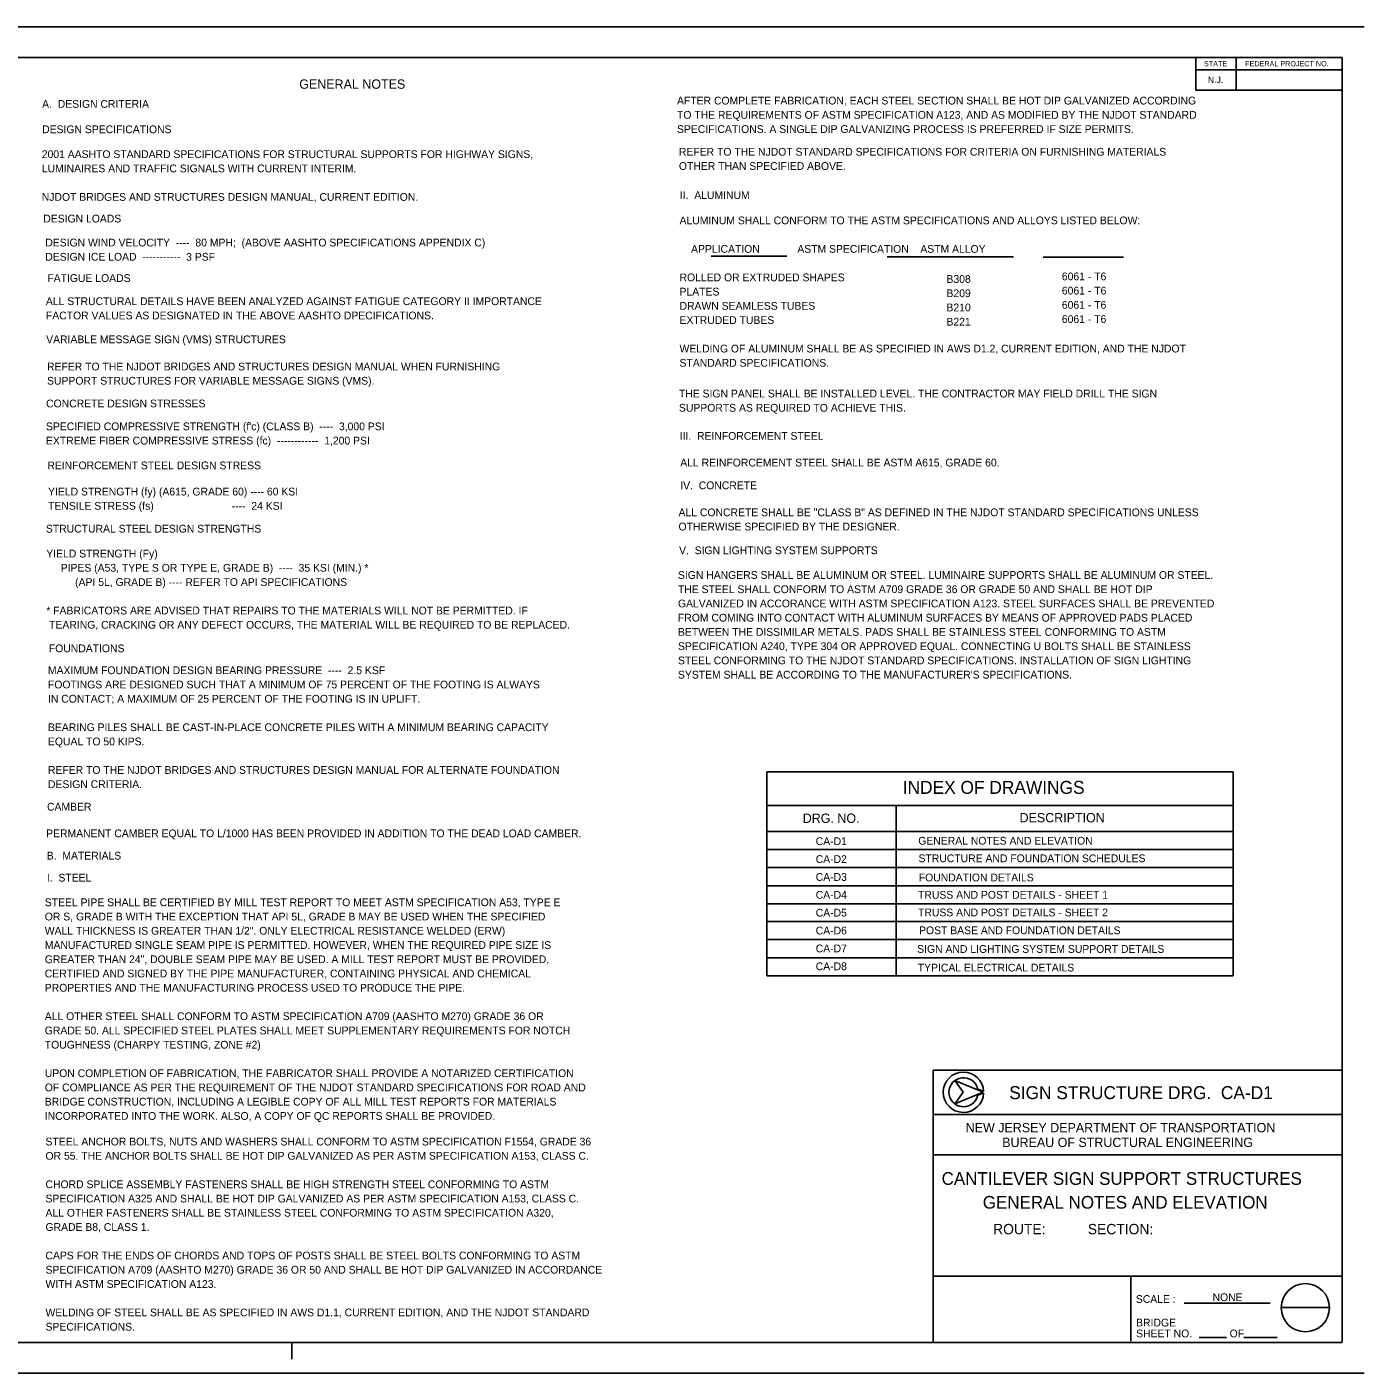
# Model space of a CAD drawing. Extents: x -3 to 26050223, y 0 to 12035012.
# Drawn here: x 25.87 to 68.89, y 0 to 43.33 of the extents above; entities that cross this region are included whole.
import ezdxf

# ---------------------------------------------------------------- set-up
doc = ezdxf.new("R2010")
doc.units = 0
for name, color, linetype in [('1', 7, 'Continuous'), ('2', 7, 'Continuous'), ('39', 7, 'Continuous')]:
    doc.layers.add(name, color=color, linetype=linetype)

msp = doc.modelspace()

# ---------------------------------------------------------------- linework, layer by layer
at = {"layer": '1'}
for p, q in [((68.892, 43.325), (0, 43.325)), ((68.183, 42.342), (3.6, 42.342)), ((68.183, 1.017), (68.183, 42.342)), ((47.883, 35.951), (50.325, 35.951)), ((53.552, 35.921), (57.611, 35.921)), ((58.565, 35.911), (61.156, 35.911)), ((49.675, 19.35), (49.675, 12.783)), ((49.675, 19.35), (64.675, 19.35)), ((64.675, 19.35), (64.675, 12.783)), ((49.675, 18.267), (64.675, 18.267)), ((53.842, 18.267), (53.842, 12.783)), ((49.675, 17.433), (64.675, 17.433)), ((49.675, 16.85), (64.675, 16.85)), ((49.675, 16.267), (64.675, 16.267)), ((49.675, 15.683), (64.675, 15.683)), ((49.675, 15.1), (64.675, 15.1)), ((49.675, 14.533), (64.675, 14.533)), ((49.675, 13.95), (64.675, 13.95)), ((49.675, 13.367), (64.675, 13.367)), ((49.675, 12.783), (64.675, 12.783)), ((56.633, 9.042), (55.725, 9.417)), ((55.725, 9.417), (56.633, 9.042)), ((56.633, 9.042), (55.725, 9.417)), ((55.725, 9.417), (55.992, 9.042)), ((56.633, 9.042), (55.725, 9.417)), ((55.725, 9.417), (55.992, 9.042)), ((56.458, 9.15), (56.45, 9.15)), ((56.65, 9.067), (56.458, 9.15)), ((55.992, 9.042), (55.725, 8.667)), ((55.725, 8.667), (56.633, 9.042)), ((55.992, 9.042), (55.725, 8.667)), ((55.725, 8.667), (56.633, 9.042)), ((56.458, 8.933), (56.65, 9.017)), ((3.6, 0.983), (68.183, 0.983)), ((34.392, 0.45), (34.392, 0.983)), ((63.583, 1.15), (64.467, 1.15)), ((65.025, 1.15), (66.092, 1.15)), ((68.892, 0), (0, 0))]:
    msp.add_line(p, q, dxfattribs=at)
msp.add_circle((37.73, 39.262), 0.000000000466, dxfattribs=at)
for radius, start, end in [(0.65, 2.2139, 357.7861), (0.467, 13.6941, 346.3059)]:
    msp.add_arc((56.003, 9.038), radius, start, end, dxfattribs=at)
at = {"layer": '39'}
for p, q in [((63.475, 42.342), (63.475, 41.292)), ((64.775, 42.342), (64.775, 41.292)), ((68.183, 41.942), (63.475, 41.942)), ((68.183, 41.292), (63.475, 41.292)), ((55.033, 1), (55.033, 9.75)), ((55.033, 9.75), (68.183, 9.75)), ((68.183, 9.75), (68.183, 1)), ((56.633, 9.042), (55.725, 9.417)), ((55.725, 9.417), (55.992, 9.042)), ((55.992, 9.042), (55.725, 8.667)), ((55.725, 8.667), (56.633, 9.042)), ((55.033, 8.325), (68.183, 8.325)), ((55.033, 7.025), (68.183, 7.025)), ((55.033, 3.117), (68.183, 3.117)), ((61.383, 3.117), (68.183, 3.117)), ((61.383, 1.025), (61.383, 3.117)), ((61.383, 1.025), (61.383, 3.117)), ((61.383, 3.117), (68.183, 3.117)), ((63.108, 2.25), (65.875, 2.25)), ((67.775, 2.108), (66.225, 2.108))]:
    msp.add_line(p, q, dxfattribs=at)
msp.add_circle((67.003, 2.104), 0.775, dxfattribs=at)

# ---------------------------------------------------------------- texts
at = {"layer": '1'}
for s, height, p in [('GENERAL NOTES', 0.3, (34.635, 41.335)), ('A.  DESIGN CRITERIA', 0.25, (26.363, 40.722)), ('AFTER COMPLETE FABRICATION, EACH STEEL SECTION SHALL BE HOT DIP GALVANIZED ACCORDING', 0.25, (46.788, 40.829)), ('TO THE REQUIREMENTS OF ASTM SPECIFICATION A123, AND AS MODIFIED BY THE NJDOT STANDARD ', 0.25, (46.788, 40.37)), ('DESIGN SPECIFICATIONS', 0.25, (26.363, 39.905)), ('SPECIFICATIONS. A SINGLE DIP GALVANIZING PROCESS IS PREFERRED IF SIZE PERMITS.', 0.25, (46.788, 39.912)), ('2001 AASHTO STANDARD SPECIFICATIONS FOR STRUCTURAL SUPPORTS FOR HIGHWAY SIGNS,', 0.25, (26.351, 39.104)), ('LUMINAIRES AND TRAFFIC SIGNALS WITH CURRENT INTERIM.', 0.25, (26.351, 38.646)), ('NJDOT BRIDGES AND STRUCTURES DESIGN MANUAL, CURRENT EDITION.', 0.25, (26.351, 37.729)), ('II.  ALUMINUM', 0.25, (46.878, 37.787)), ('DESIGN LOADS', 0.25, (26.4, 37.031)), ('ALUMINUM SHALL CONFORM TO THE ASTM SPECIFICATIONS AND ALLOYS LISTED BELOW:', 0.25, (46.869, 36.973)), ('DESIGN WIND VELOCITY  ----  80 MPH;  (ABOVE AASHTO SPECIFICATIONS APPENDIX C)', 0.25, (26.464, 36.26)), ('DESIGN ICE LOAD  -----------  3 PSF', 0.25, (26.464, 35.802)), ('    APPLICATION             ASTM SPECIFICATION    ASTM ALLOY', 0.25, (46.869, 36.056)), ('FATIGUE LOADS', 0.25, (26.531, 35.117)), ('ROLLED OR EXTRUDED SHAPES                ', 0.25, (46.869, 35.139)), ('PLATES                                      ', 0.25, (46.869, 34.681)), ('ALL STRUCTURAL DETAILS HAVE BEEN ANALYZED AGAINST FATIGUE CATEGORY II IMPORTANCE', 0.25, (26.484, 34.372)), ('DRAWN SEAMLESS TUBES                    ', 0.25, (46.869, 34.223)), ('FACTOR VALUES AS DESIGNATED IN THE ABOVE AASHTO DPECIFICATIONS.', 0.25, (26.484, 33.913)), ('EXTRUDED TUBES                                    ', 0.25, (46.869, 33.764)), ('VARIABLE MESSAGE SIGN (VMS) STRUCTURES', 0.25, (26.492, 33.145)), ('WELDING OF ALUMINUM SHALL BE AS SPECIFIED IN AWS D1.2, CURRENT EDITION, AND THE NJDOT ', 0.25, (46.869, 32.848)), ('REFER TO THE NJDOT BRIDGES AND STRUCTURES DESIGN MANUAL WHEN FURNISHING ', 0.25, (26.521, 32.27)), ('STANDARD SPECIFICATIONS.', 0.25, (46.869, 32.389)), ('SUPPORT STRUCTURES FOR VARIABLE MESSAGE SIGNS (VMS).', 0.25, (26.521, 31.812)), ('THE SIGN PANEL SHALL BE INSTALLED LEVEL. THE CONTRACTOR MAY FIELD DRILL THE SIGN', 0.25, (46.85, 31.4)), ('CONCRETE DESIGN STRESSES', 0.25, (26.49, 31.081)), ('SUPPORTS AS REQUIRED TO ACHIEVE THIS.', 0.25, (46.85, 30.942)), ("SPECIFIED COMPRESSIVE STRENGTH (f'c) (CLASS B)  ----  3,000 PSI", 0.25, (26.486, 30.344)), ('EXTREME FIBER COMPRESSIVE STRESS (fc)  ------------  1,200 PSI', 0.25, (26.486, 29.886)), ('III.  REINFORCEMENT STEEL', 0.25, (46.875, 30.038)), ('REINFORCEMENT STEEL DESIGN STRESS', 0.25, (26.531, 29.088)), ('ALL REINFORCEMENT STEEL SHALL BE ASTM A615, GRADE 60.', 0.25, (46.892, 29.179)), ('IV.  CONCRETE', 0.25, (46.892, 28.446)), ('YIELD STRENGTH (fy) (A615, GRADE 60) ---- 60 KSI', 0.25, (26.554, 28.245)), ('TENSILE STRESS (fs)                           ----  24 KSI', 0.25, (26.554, 27.786)), ('ALL CONCRETE SHALL BE "CLASS B" AS DEFINED IN THE NJDOT STANDARD SPECIFICATIONS UNLESS ', 0.25, (46.837, 27.577)), ('STRUCTURAL STEEL DESIGN STRENGTHS', 0.25, (26.484, 27.051)), ('OTHERWISE SPECIFIED BY THE DESIGNER.', 0.25, (46.837, 27.119)), ('YIELD STRENGTH (Fy)', 0.25, (26.495, 26.25)), ('V.  SIGN LIGHTING SYSTEM SUPPORTS', 0.25, (46.854, 26.355)), ('     PIPES (A53, TYPE S OR TYPE E, GRADE B)  ----  35 KSI (MIN.) *', 0.25, (26.495, 25.792)), ('          (API 5L, GRADE B) ---- REFER TO API SPECIFICATIONS', 0.25, (26.495, 25.333)), ('SIGN HANGERS SHALL BE ALUMINUM OR STEEL. LUMINAIRE SUPPORTS SHALL BE ALUMINUM OR STEEL. ', 0.25, (46.818, 25.561)), ('THE STEEL SHALL CONFORM TO ASTM A709 GRADE 36 OR GRADE 50 AND SHALL BE HOT DIP ', 0.25, (46.818, 25.103)), ('GALVANIZED IN ACCORANCE WITH ASTM SPECIFICATION A123. STEEL SURFACES SHALL BE PREVENTED ', 0.25, (46.818, 24.644)), ('* FABRICATORS ARE ADVISED THAT REPAIRS TO THE MATERIALS WILL NOT BE PERMITTED. IF ', 0.25, (26.495, 24.417)), ('FROM COMING INTO CONTACT WITH ALUMINUM SURFACES BY MEANS OF APPROVED PADS PLACED ', 0.25, (46.818, 24.186)), (' TEARING, CRACKING OR ANY DEFECT OCCURS, THE MATERIAL WILL BE REQUIRED TO BE REPLACED.', 0.25, (26.495, 23.958)), ('BETWEEN THE DISSIMILAR METALS. PADS SHALL BE STAINLESS STEEL CONFORMING TO ASTM ', 0.25, (46.818, 23.728)), ('FOUNDATIONS', 0.25, (26.577, 23.199)), ('SPECIFICATION A240, TYPE 304 OR APPROVED EQUAL. CONNECTING U BOLTS SHALL BE STAINLESS ', 0.25, (46.818, 23.269)), ('STEEL CONFORMING TO THE NJDOT STANDARD SPECIFICATIONS. INSTALLATION OF SIGN LIGHTING ', 0.25, (46.818, 22.811)), ('MAXIMUM FOUNDATION DESIGN BEARING PRESSURE  ----  2.5 KSF', 0.25, (26.55, 22.495)), ("SYSTEM SHALL BE ACCORDING TO THE MANUFACTURER'S SPECIFICATIONS.  ", 0.25, (46.818, 22.353)), ('FOOTINGS ARE DESIGNED SUCH THAT A MINIMUM OF 75 PERCENT OF THE FOOTING IS ALWAYS', 0.25, (26.55, 22.036)), ('IN CONTACT; A MAXIMUM OF 25 PERCENT OF THE FOOTING IS IN UPLIFT.', 0.25, (26.55, 21.578)), ('BEARING PILES SHALL BE CAST-IN-PLACE CONCRETE PILES WITH A MINIMUM BEARING CAPACITY', 0.25, (26.55, 20.661)), ('EQUAL TO 50 KIPS.', 0.25, (26.55, 20.203)), ('REFER TO THE NJDOT BRIDGES AND STRUCTURES DESIGN MANUAL FOR ALTERNATE FOUNDATION ', 0.25, (26.55, 19.286)), ('DESIGN CRITERIA.', 0.25, (26.55, 18.828)), ('CAMBER', 0.25, (26.519, 18.103)), ('PERMANENT CAMBER EQUAL TO L/1000 HAS BEEN PROVIDED IN ADDITION TO THE DEAD LOAD CAMBER.', 0.25, (26.492, 17.245)), ('CA-D1', 0.25, (51.25, 16.992)), ('B.  MATERIALS', 0.25, (26.511, 16.527)), ('CA-D2', 0.25, (51.25, 16.417)), ('I.  STEEL', 0.25, (26.515, 15.819)), ('CA-D3', 0.25, (51.25, 15.842)), ('STEEL PIPE SHALL BE CERTIFIED BY MILL TEST REPORT TO MEET ASTM SPECIFICATION A53, TYPE E', 0.25, (26.448, 15.026)), ('CA-D4', 0.25, (51.25, 15.267)), ('OR S, GRADE B WITH THE EXCEPTION THAT API 5L, GRADE B MAY BE USED WHEN THE SPECIFIED', 0.25, (26.448, 14.568)), ('CA-D5', 0.25, (51.25, 14.692)), ('WALL THICKNESS IS GREATER THAN 1/2". ONLY ELECTRICAL RESISTANCE WELDED (ERW)', 0.25, (26.448, 14.11)), ('CA-D6', 0.25, (51.25, 14.117)), ('MANUFACTURED SINGLE SEAM PIPE IS PERMITTED. HOWEVER, WHEN THE REQUIRED PIPE SIZE IS', 0.25, (26.448, 13.651)), ('GREATER THAN 24", DOUBLE SEAM PIPE MAY BE USED. A MILL TEST REPORT MUST BE PROVIDED,', 0.25, (26.448, 13.193)), ('CA-D7', 0.25, (51.25, 13.542)), ('CA-D8', 0.25, (51.25, 12.967)), ('CERTIFIED AND SIGNED BY THE PIPE MANUFACTURER, CONTAINING PHYSICAL AND CHEMICAL', 0.25, (26.448, 12.735)), ('PROPERTIES AND THE MANUFACTURING PROCESS USED TO PRODUCE THE PIPE.', 0.25, (26.448, 12.276)), ('ALL OTHER STEEL SHALL CONFORM TO ASTM SPECIFICATION A709 (AASHTO M270) GRADE 36 OR', 0.25, (26.448, 11.36)), ('GRADE 50. ALL SPECIFIED STEEL PLATES SHALL MEET SUPPLEMENTARY REQUIREMENTS FOR NOTCH ', 0.25, (26.448, 10.901)), ('TOUGHNESS (CHARPY TESTING, ZONE #2)', 0.25, (26.448, 10.443)), ('UPON COMPLETION OF FABRICATION, THE FABRICATOR SHALL PROVIDE A NOTARIZED CERTIFICATION ', 0.25, (26.448, 9.526)), ('OF COMPLIANCE AS PER THE REQUIREMENT OF THE NJDOT STANDARD SPECIFICATIONS FOR ROAD AND', 0.25, (26.448, 9.068)), ('BRIDGE CONSTRUCTION, INCLUDING A LEGIBLE COPY OF ALL MILL TEST REPORTS FOR MATERIALS ', 0.25, (26.448, 8.61)), ('INCORPORATED INTO THE WORK. ALSO, A COPY OF QC REPORTS SHALL BE PROVIDED.', 0.25, (26.448, 8.151)), ('STEEL ANCHOR BOLTS, NUTS AND WASHERS SHALL CONFORM TO ASTM SPECIFICATION F1554, GRADE 36', 0.25, (26.471, 7.326)), ('OR 55. THE ANCHOR BOLTS SHALL BE HOT DIP GALVANIZED AS PER ASTM SPECIFICATION A153, CLASS C.', 0.25, (26.471, 6.867)), ('CHORD SPLICE ASSEMBLY FASTENERS SHALL BE HIGH STRENGTH STEEL CONFORMING TO ASTM', 0.25, (26.471, 5.951)), ('SPECIFICATION A325 AND SHALL BE HOT DIP GALVANIZED AS PER ASTM SPECIFICATION A153, CLASS C.', 0.25, (26.471, 5.492)), ('ALL OTHER FASTENERS SHALL BE STAINLESS STEEL CONFORMING TO ASTM SPECIFICATION A320,', 0.25, (26.471, 5.034)), ('GRADE B8, CLASS 1.', 0.25, (26.471, 4.576)), ('CAPS FOR THE ENDS OF CHORDS AND TOPS OF POSTS SHALL BE STEEL BOLTS CONFORMING TO ASTM', 0.25, (26.471, 3.659)), ('SPECIFICATION A709 (AASHTO M270) GRADE 36 OR 50 AND SHALL BE HOT DIP GALVANIZED IN ACCORDANCE  ', 0.25, (26.471, 3.201)), ('WITH ASTM SPECIFICATION A123.', 0.25, (26.471, 2.742)), ('WELDING OF STEEL SHALL BE AS SPECIFIED IN AWS D1.1, CURRENT EDITION, AND THE NJDOT STANDARD', 0.25, (26.471, 1.826)), ('SPECIFICATIONS. ', 0.25, (26.471, 1.367))]:
    msp.add_text(s, height=height, dxfattribs=at).set_placement(p)
at = {"layer": '2'}
for s, height, p in [('INDEX OF DRAWINGS', 0.41665, (54.05, 18.642)), ('DRG. NO.', 0.3, (50.833, 17.708)), ('DESCRIPTION', 0.3, (57.808, 17.725)), ('GENERAL NOTES AND ELEVATION', 0.25, (54.55, 17.008)), ('STRUCTURE AND FOUNDATION SCHEDULES', 0.25, (54.558, 16.442)), ('FOUNDATION DETAILS', 0.25, (54.567, 15.825)), ('TRUSS AND POST DETAILS - SHEET 1', 0.25, (54.542, 15.267)), ('TRUSS AND POST DETAILS - SHEET 2', 0.25, (54.542, 14.7)), ('POST BASE AND FOUNDATION DETAILS', 0.25, (54.575, 14.125)), ('SIGN AND LIGHTING SYSTEM SUPPORT DETAILS', 0.25, (54.515, 13.525)), ('TYPICAL ELECTRICAL DETAILS', 0.25, (54.533, 12.925)), ('CANTILEVER SIGN SUPPORT STRUCTURES', 0.40835, (55.3, 6.058)), ('GENERAL NOTES AND ELEVATION', 0.40835, (56.625, 5.292))]:
    msp.add_text(s, height=height, dxfattribs=at).set_placement(p)
at = {"layer": '39'}
for s, height, p in [('STATE', 0.1675, (63.742, 42.058)), ('FEDERAL PROJECT NO.', 0.1675, (65.067, 42.058)), ('N.J.', 0.2094, (63.867, 41.517)), ('REFER TO THE NJDOT STANDARD SPECIFICATIONS FOR CRITERIA ON FURNISHING MATERIALS ', 0.25, (46.849, 39.182)), ('OTHER THAN SPECIFIED ABOVE.  ', 0.25, (46.849, 38.724)), ('B308', 0.25, (55.457, 35.087)), ('6061 - T6', 0.25, (59.169, 35.171)), ('B209', 0.25, (55.457, 34.629)), ('6061 - T6', 0.25, (59.169, 34.712)), ('B210', 0.25, (55.457, 34.171)), ('6061 - T6', 0.25, (59.169, 34.254)), ('B221', 0.25, (55.457, 33.712)), ('6061 - T6', 0.25, (59.169, 33.796)), ('SIGN STRUCTURE DRG.  CA-D1', 0.41665, (57.475, 8.817)), ('NEW JERSEY DEPARTMENT OF TRANSPORTATION', 0.29995, (56.075, 7.75)), ('BUREAU OF STRUCTURAL ENGINEERING', 0.3, (57.25, 7.275)), ('ROUTE:           SECTION:', 0.33335, (56.958, 4.467)), ('SCALE :', 0.25, (61.55, 2.258)), ('SCALE :', 0.25, (61.55, 2.258)), ('SCALE :', 0.25, (61.55, 2.258)), ('NONE', 0.25, (64.017, 2.317)), ('BRIDGE', 0.25, (61.558, 1.5)), ('BRIDGE', 0.25, (61.558, 1.5)), ('BRIDGE', 0.25, (61.558, 1.5)), ('SHEET NO.', 0.25, (61.558, 1.15)), ('SHEET NO.', 0.25, (61.558, 1.15)), ('SHEET NO.', 0.25, (61.558, 1.15)), ('OF', 0.25, (64.567, 1.15))]:
    msp.add_text(s, height=height, dxfattribs=at).set_placement(p)

doc.saveas('drawing.dxf')
